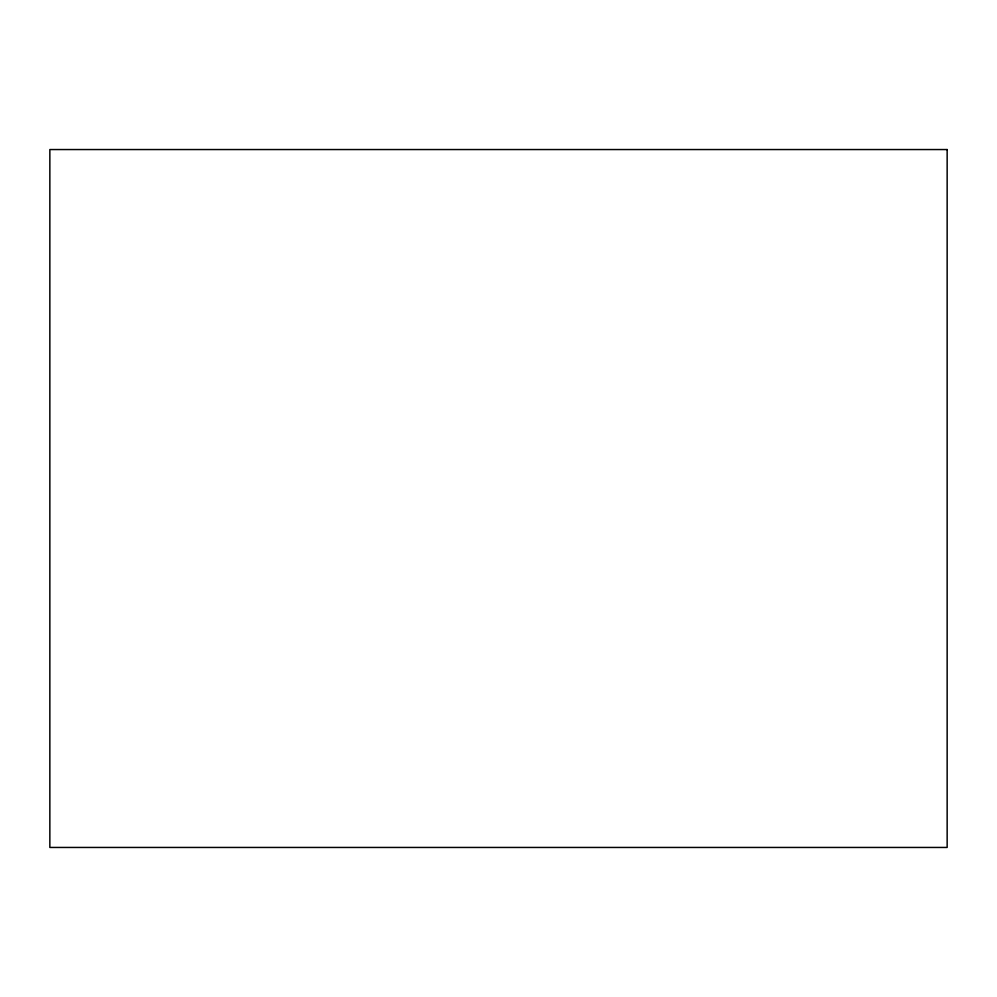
<?xml version="1.0" encoding="UTF-8"?>
<svg xmlns="http://www.w3.org/2000/svg" width="997" height="997" viewBox="0 0 997 997"><rect width="100%" height="100%" fill="white"/><g stroke="black" fill="none" stroke-linecap="round" stroke-linejoin="round"><path stroke-width="1.5" d="M947.15 149.55L49.85 149.55L49.85 847.45L947.15 847.45L947.15 149.55"/></g></svg>
